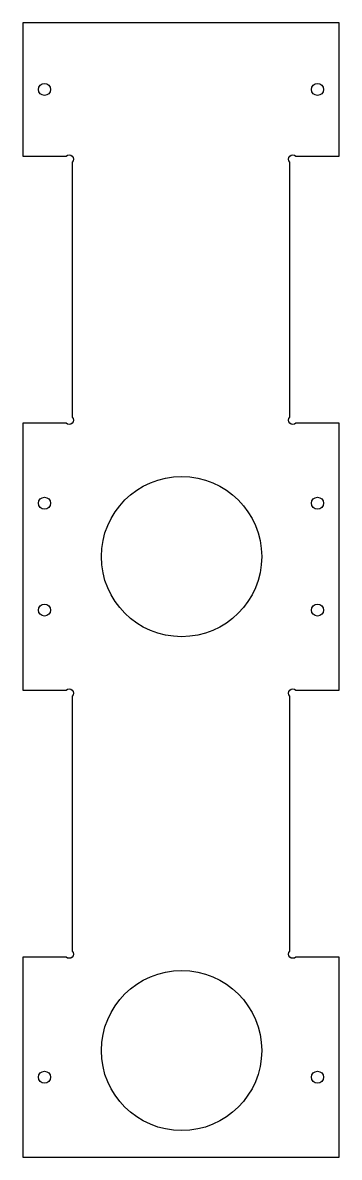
# Model space of a CAD drawing. Header units: millimetres. Extents: x 0 to 118, y -425 to 0.
import ezdxf

# ---------------------------------------------------------------- set-up
doc = ezdxf.new("R2010")
doc.units = ezdxf.units.MM

msp = doc.modelspace()

# ---------------------------------------------------------------- linework, layer by layer
msp.add_lwpolyline([(102.2, -350, -1), (99.95, -347.75), (99.95, -252.25, -1), (102.2, -250), (118.5, -250), (118.5, -150), (102.2, -150, -1), (99.95, -147.75), (99.95, -52.25, -1), (102.2, -50), (118.5, -50), (118.5, 0), (0, 0), (0, -50), (16.3, -50, -1), (18.55, -52.25), (18.55, -147.75, -1), (16.3, -150), (0, -150), (0, -250), (16.3, -250, -1), (18.55, -252.25), (18.55, -347.75, -1), (16.3, -350), (0, -350), (0, -425), (118.5, -425), (118.5, -350)], format="xyb", close=True)
for centre, radius in [((8.15, -25), 2.25), ((110.35, -25), 2.25), ((59.45, -200), 30), ((8.15, -180), 2.25), ((110.35, -180), 2.25), ((8.15, -220), 2.25), ((110.35, -220), 2.25), ((59.45, -385), 30), ((8.15, -395), 2.25), ((110.35, -395), 2.25)]:
    msp.add_circle(centre, radius)

doc.saveas('drawing.dxf')
